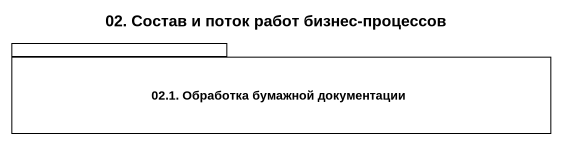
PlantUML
@startuml
title 02. Состав и поток работ бизнес-процессов
package "02.1. Обработка бумажной документации" as p02_1_Обработка_бумажной {
}
@enduml
